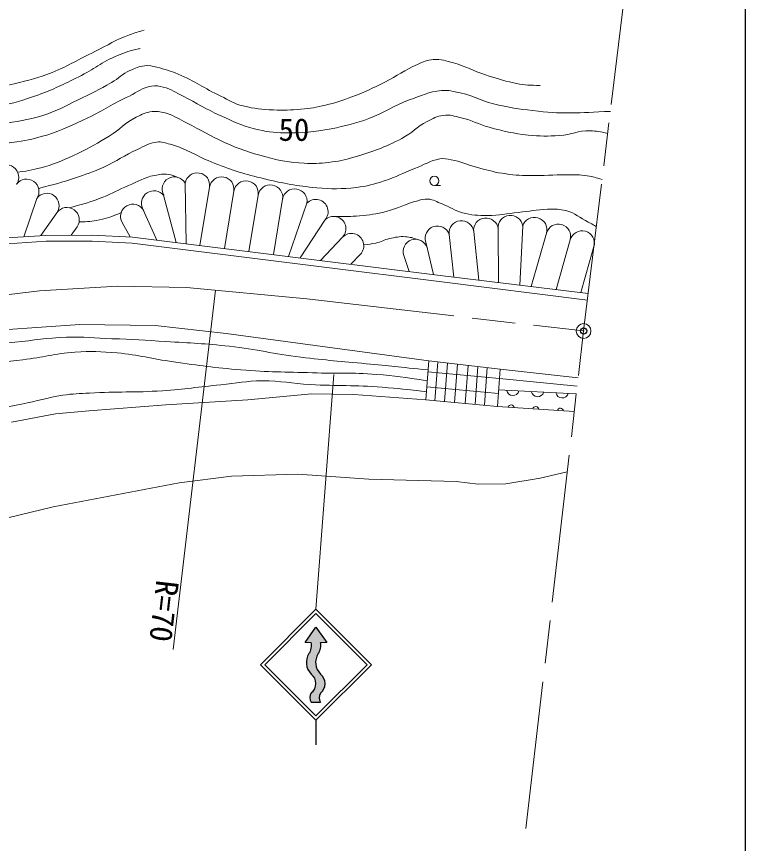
# Model space of a CAD drawing. Units: millimetres at full size, sheet at 1:1000; details may follow other scales. Extents: x 40000 to 680000, y 20000 to 380000.
# Drawn here: x 519893 to 579000, y 251282 to 318342 of the extents above; entities that cross this region are included whole.
import ezdxf
from ezdxf.enums import TextEntityAlignment as Align

# ---------------------------------------------------------------- set-up
doc = ezdxf.new("R2010")
doc.units = ezdxf.units.MM
doc.header["$LTSCALE"] = 1000
doc.header["$PDMODE"] = 32
doc.header["$PDSIZE"] = 500
doc.linetypes.add('CHAIN', pattern=[18.5, 12, -1.5, 3.5, -1.5])
for name, color, linetype, lineweight in [('M-BGD', 7, 'Continuous', 13), ('M-BMK', 2, 'CHAIN', 13), ('M-BMK-SRVR', 3, 'Continuous', 13), ('M-STR-HTXT', 7, 'Continuous', 13), ('M-STR-STRC', 7, 'Continuous', 25), ('M-TTL-BAND', 7, 'Continuous', 25)]:
    doc.layers.add(name, color=color, linetype=linetype, lineweight=lineweight)
doc.layers.add('M-BGD-HTXT', color=7, linetype='Continuous')
doc.layers.add('M-OTRS', color=6, linetype='Continuous')
doc.styles.add('ＭＳ ゴシック', font='')
doc.styles.get('ＭＳ ゴシック').set_extended_font_data('MS Gothic')

msp = doc.modelspace()

# ---------------------------------------------------------------- hatches: boundary and pattern name
at = {"layer": 'M-STR-STRC'}
msp.add_hatch(color=256, dxfattribs=at).paths.add_polyline_path([(544170, 268825), (543295, 267575), (543795, 267575), (543803, 267529), (543809, 267483), (543813, 267436), (543816, 267389), (543817, 267342), (543815, 267296), (543812, 267249), (543807, 267202), (543801, 267156), (543792, 267110), (543782, 267064), (543769, 267019), (543756, 266974), (543740, 266930), (543723, 266886), (543703, 266843), (543683, 266801), (543660, 266760), (543636, 266720), (543611, 266680), (543608, 266676), (543580, 266633), (543555, 266588), (543531, 266543), (543509, 266497), (543488, 266449), (543470, 266402), (543454, 266353), (543439, 266304), (543426, 266254), (543416, 266204), (543407, 266154), (543400, 266103), (543396, 266052), (543393, 266000), (543392, 265949), (543394, 265898), (543397, 265847), (543402, 265796), (543410, 265745), (543419, 265695), (543430, 265645), (543444, 265595), (543459, 265546), (543476, 265498), (543495, 265450), (543516, 265403), (543538, 265357), (543563, 265312), (543589, 265268), (543617, 265225), (543646, 265183), (543678, 265143), (543710, 265103), (543745, 265065), (543781, 265028), (543795, 265014), (543825, 264991), (543853, 264966), (543881, 264940), (543907, 264913), (543933, 264885), (543957, 264856), (543980, 264826), (544002, 264796), (544023, 264764), (544042, 264732), (544060, 264698), (544077, 264665), (544093, 264630), (544107, 264595), (544120, 264560), (544131, 264524), (544141, 264487), (544150, 264450), (544157, 264413), (544162, 264376), (544166, 264338), (544169, 264301), (544170, 264263), (544170, 264225), (544168, 264187), (544165, 264150), (544160, 264112), (544154, 264075), (544146, 264038), (544137, 264001), (544126, 263965), (544115, 263929), (544101, 263894), (544086, 263859), (544070, 263825), (544053, 263791), (544034, 263759), (544014, 263727), (543993, 263695), (543970, 263665), (543947, 263635), (543922, 263607), (543896, 263579), (543869, 263553), (543841, 263528), (543812, 263503), (543795, 263490), (543781, 263469), (543767, 263447), (543754, 263425), (543742, 263403), (543731, 263380), (543721, 263356), (543711, 263333), (543703, 263309), (543696, 263284), (543689, 263260), (543684, 263235), (543679, 263210), (543676, 263184), (543673, 263159), (543672, 263133), (543672, 263108), (543672, 263083), (543674, 263057), (543676, 263032), (543680, 263006), (543684, 262981), (543690, 262956), (543696, 262932), (543703, 262907), (543712, 262883), (543721, 262860), (543731, 262836), (543743, 262813), (543755, 262791), (543768, 262769), (543781, 262747), (543795, 262727), (544545, 262727), (544531, 262747), (544518, 262767), (544505, 262788), (544493, 262809), (544482, 262831), (544472, 262853), (544463, 262875), (544454, 262898), (544447, 262921), (544440, 262945), (544435, 262968), (544430, 262992), (544426, 263016), (544424, 263040), (544422, 263064), (544421, 263088), (544421, 263113), (544422, 263137), (544424, 263161), (544427, 263185), (544431, 263209), (544435, 263233), (544441, 263257), (544448, 263280), (544455, 263303), (544464, 263326), (544473, 263348), (544483, 263370), (544494, 263392), (544506, 263413), (544519, 263434), (544533, 263454), (544546, 263472), (544575, 263496), (544604, 263521), (544632, 263548), (544659, 263576), (544684, 263605), (544709, 263634), (544732, 263665), (544754, 263697), (544775, 263729), (544795, 263762), (544813, 263796), (544830, 263831), (544845, 263866), (544859, 263902), (544872, 263939), (544883, 263975), (544893, 264013), (544901, 264050), (544908, 264088), (544913, 264126), (544917, 264165), (544919, 264203), (544920, 264242), (544920, 264280), (544917, 264319), (544914, 264357), (544908, 264395), (544902, 264433), (544893, 264471), (544884, 264508), (544873, 264545), (544860, 264581), (544846, 264617), (544831, 264653), (544814, 264687), (544796, 264721), (544776, 264755), (544755, 264787), (544733, 264819), (544710, 264849), (544686, 264879), (544660, 264908), (544634, 264936), (544606, 264963), (544577, 264988), (544547, 265013), (544544, 265015), (544508, 265051), (544473, 265089), (544440, 265128), (544408, 265168), (544378, 265209), (544349, 265252), (544323, 265296), (544297, 265340), (544274, 265386), (544253, 265432), (544233, 265480), (544215, 265528), (544199, 265577), (544185, 265626), (544173, 265676), (544163, 265726), (544155, 265777), (544149, 265827), (544145, 265879), (544143, 265930), (544142, 265981), (544144, 266032), (544148, 266083), (544154, 266134), (544162, 266185), (544172, 266235), (544184, 266285), (544198, 266334), (544214, 266383), (544231, 266431), (544251, 266479), (544272, 266525), (544295, 266571), (544320, 266616), (544347, 266659), (544358, 266676), (544383, 266715), (544408, 266755), (544430, 266796), (544451, 266838), (544470, 266881), (544488, 266925), (544504, 266969), (544518, 267013), (544530, 267059), (544541, 267104), (544550, 267150), (544557, 267197), (544562, 267243), (544565, 267290), (544566, 267337), (544566, 267384), (544564, 267431), (544560, 267477), (544554, 267524), (544546, 267570), (544545, 267575), (545045, 267575)])

# ---------------------------------------------------------------- linework, layer by layer
at = {"layer": 'M-BGD'}
for p, q in [((533566, 304828), (533652, 299918)), ((535540, 304504), (534763, 299780)), ((553774, 304641), (554274, 304641)), ((531823, 303848), (532830, 300021)), ((537513, 304179), (536749, 299532)), ((539487, 303855), (538735, 299284)), ((521529, 303584), (520471, 300484)), ((541460, 303530), (540721, 299036)), ((543434, 303206), (541952, 298883)), ((530146, 302716), (531269, 300216)), ((523165, 302434), (521873, 300597)), ((544880, 301824), (542885, 298766)), ((524801, 301283), (524320, 300600)), ((528459, 301635), (529105, 300486)), ((558950, 301115), (558967, 296769)), ((560938, 301333), (560708, 296558)), ((519101, 300396), (522253, 300598)), ((522253, 300598), (526016, 300602)), ((526016, 300602), (529290, 300463)), ((529290, 300463), (544671, 298543)), ((546327, 300443), (544530, 298561)), ((554974, 300679), (555354, 297208)), ((556962, 300897), (557393, 296960)), ((562862, 300786), (561630, 296446)), ((519169, 299901), (522285, 300119)), ((522285, 300119), (526023, 300135)), ((526023, 300135), (529264, 299963)), ((529264, 299963), (544609, 298047)), ((553080, 300037), (553710, 297410)), ((564786, 300240), (563640, 296202)), ((566710, 299694), (565649, 295958)), ((544671, 298543), (554236, 297344)), ((547773, 299062), (547001, 298253)), ((551291, 298956), (551731, 297658)), ((544609, 298047), (554174, 296848)), ((554236, 297344), (566245, 295885)), ((554174, 296848), (566179, 295343)), ((518804, 292942), (525020, 293378)), ((525020, 293378), (531143, 293284)), ((531143, 293284), (536891, 292646)), ((536891, 292646), (553326, 290418)), ((553326, 290418), (553079, 287255)), ((553326, 290418), (559106, 289748)), ((554053, 290334), (553806, 287187)), ((554836, 290243), (554591, 287114)), ((555651, 290148), (555407, 287038)), ((556502, 290050), (556259, 286959)), ((557312, 289956), (557071, 286883)), ((558068, 289868), (557829, 286813)), ((559106, 289748), (558884, 286715)), ((559106, 289748), (565435, 289050)), ((553256, 289518), (559050, 288979)), ((559050, 288979), (565358, 288354)), ((538643, 287257), (543831, 287755)), ((543831, 287755), (547242, 287693)), ((547242, 287693), (553079, 287255)), ((553161, 288301), (558961, 287761)), ((558982, 288057), (565285, 287756)), ((531991, 286852), (538643, 287257)), ((553079, 287255), (558884, 286715)), ((523064, 286120), (525760, 286369)), ((525760, 286369), (531991, 286852)), ((565117, 286306), (558884, 286715)), ((519481, 285434), (523064, 286120)), ((537334, 281061), (533082, 280516)), ((542694, 281217), (537334, 281061)), ((548473, 280812), (542694, 281217)), ((564551, 281417), (562354, 280905)), ((533082, 280516), (522862, 278568)), ((555530, 280625), (548473, 280812)), ((557322, 280407), (555530, 280625)), ((559565, 280438), (557322, 280407)), ((562354, 280905), (559565, 280438)), ((522862, 278568), (519185, 277696))]:
    msp.add_line(p, q, dxfattribs=at)
msp.add_circle((553774, 305016), 375, dxfattribs=at)
for centre, radius, start, end in [((519075, 305310), 1000, 324.87784, 144.87784), ((520711, 304160), 1000, 324.87784, 144.87784), ((532695, 304338), 1000, 29.35778, 209.35778), ((534553, 304666), 1000, 350.65997, 170.65997), ((536527, 304342), 1000, 350.65997, 170.65997), ((538500, 304017), 1000, 350.65997, 170.65997), ((540474, 303692), 1000, 350.65997, 170.65997), ((522347, 303009), 1000, 324.87784, 144.87784), ((531034, 303201), 1013, 38.19493, 208.64551), ((542447, 303368), 1000, 350.65997, 170.65997), ((529330, 302126), 1000, 29.35778, 209.35778), ((544157, 302515), 1000, 316.32198, 136.32198), ((523983, 301858), 1000, 324.87784, 144.87784), ((545604, 301134), 1000, 316.32198, 136.32198), ((555968, 300788), 1000, 6.25034, 186.25034), ((557956, 301006), 1000, 6.25034, 186.25034), ((559944, 301224), 1000, 6.25034, 186.25034), ((561900, 301059), 1000, 344.15071, 164.15071), ((554027, 300358), 1000, 18.72965, 198.72965), ((563824, 300513), 1000, 344.15071, 164.15071), ((547050, 299752), 1000, 316.32198, 136.32198), ((565748, 299967), 1000, 344.15071, 164.15071), ((552238, 299277), 1000, 18.72965, 198.72965), ((560141, 288114), 512, 189.93853, 344.57777), ((562139, 288019), 512, 189.93853, 344.57777), ((564137, 287923), 512, 189.93853, 344.57777), ((560001, 286585), 256, 8.92692, 163.56616), ((561997, 286454), 256, 8.92692, 163.56616), ((563993, 286323), 256, 8.92692, 163.56616)]:
    msp.add_arc(centre, radius, start, end, dxfattribs=at)
for points, knots in [([(491261, 311618), (491894, 311111), (492123, 310938), (492742, 310611), (493439, 310243), (493878, 310129), (494638, 309918), (495464, 309688), (495946, 309631), (496797, 309526), (497736, 309409), (498271, 309421), (499217, 309413), (500682, 309401), (501502, 309482), (502967, 309541), (504502, 309603), (505368, 309563), (506896, 309727), (508308, 309880), (509115, 309945), (510483, 310330), (511832, 310709), (512436, 311332), (513765, 311780), (514673, 312086), (515223, 312113), (516164, 312297), (517536, 312565), (518334, 312559), (519692, 312890), (520915, 313189), (521610, 313347), (522779, 313815), (524175, 314373), (524885, 314848), (526238, 315502), (527340, 316035), (527908, 316452), (529062, 316859), (529518, 317020), (529683, 317083), (530241, 317232)], [0, 0, 0, 0, 1, 1, 1, 2, 2, 2, 3, 3, 3, 4, 4, 4, 5, 5, 5, 6, 6, 6, 7, 7, 7, 8, 8, 8, 9, 9, 9, 10, 10, 10, 11, 11, 11, 12, 12, 12, 13, 13, 13, 14, 14, 14, 14]), ([(529931, 315746), (529859, 315738), (529837, 315731), (529778, 315721), (529089, 315597), (528724, 315427), (528073, 315170), (526777, 314658), (526196, 314068), (524944, 313457), (523667, 312832), (522956, 312461), (521620, 311973), (520408, 311529), (519704, 311347), (518449, 311048), (517272, 310768), (516597, 310685), (515413, 310438), (514690, 310287), (514271, 310254), (513564, 310039), (512521, 309722), (512001, 309358), (510961, 309030), (509588, 308597), (508797, 308424), (507391, 308114), (506119, 307834), (505399, 307705), (504109, 307529), (502840, 307356), (502123, 307291), (500844, 307215), (499508, 307136), (498757, 307103), (497419, 307139), (496101, 307175), (495356, 307182), (494052, 307376), (493057, 307525), (492469, 307548), (491533, 307919), (490839, 308195), (490479, 308438), (489888, 308894), (489178, 309443), (488954, 309766), (488328, 310582)], [0, 0, 0, 0, 1, 1, 1, 2, 2, 2, 3, 3, 3, 4, 4, 4, 5, 5, 5, 6, 6, 6, 7, 7, 7, 8, 8, 8, 9, 9, 9, 10, 10, 10, 11, 11, 11, 12, 12, 12, 13, 13, 13, 14, 14, 14, 15, 15, 15, 16, 16, 16, 16]), ([(562356, 312763), (562220, 312758), (562180, 312761), (562068, 312763), (561332, 312772), (560912, 312804), (560194, 312966), (559290, 313171), (558794, 313332), (557913, 313619), (556891, 313952), (556372, 314297), (555335, 314578), (554706, 314748), (554339, 314910), (553690, 314857), (553168, 314815), (552890, 314666), (552409, 314459), (551323, 313991), (550805, 313545), (549747, 313017), (548724, 312507), (548145, 312225), (547075, 311822), (546260, 311514), (545796, 311350), (544947, 311152), (544179, 310973), (543739, 310903), (542954, 310829), (542086, 310748), (541594, 310727), (540724, 310770), (539760, 310818), (539210, 310860), (538273, 311092), (537519, 311279), (537154, 311561), (536450, 311889), (535075, 312530), (534400, 313089), (532999, 313670), (532340, 313943), (531955, 314070), (531260, 314230), (530883, 314317), (530661, 314391), (530277, 314349), (529792, 314295), (529536, 314156), (529089, 313958), (528452, 313676), (528193, 313339), (527588, 312992), (526558, 312400), (525966, 312092), (524892, 311584), (523783, 311060), (523184, 310699), (522017, 310321), (520737, 309905), (519966, 309873), (518651, 309591), (517386, 309321), (516656, 309256), (515411, 308904), (514629, 308684), (514194, 308527), (513461, 308175), (512937, 307924), (512749, 307822), (512155, 307463)], [0, 0, 0, 0, 1, 1, 1, 2, 2, 2, 3, 3, 3, 4, 4, 4, 5, 5, 5, 6, 6, 6, 7, 7, 7, 8, 8, 8, 9, 9, 9, 10, 10, 10, 11, 11, 11, 12, 12, 12, 13, 13, 13, 14, 14, 14, 15, 15, 15, 16, 16, 16, 17, 17, 17, 18, 18, 18, 19, 19, 19, 20, 20, 20, 21, 21, 21, 22, 22, 22, 23, 23, 23, 24, 24, 24, 24]), ([(568047, 310653), (565321, 310531), (564464, 310425), (562188, 310669), (560939, 310803), (560239, 310900), (559008, 311152), (557752, 311410), (557135, 311886), (555879, 312144), (555287, 312266), (554946, 312400), (554344, 312339), (553290, 312234), (552736, 311939), (551741, 311576), (550419, 311094), (549785, 310569), (548468, 310075), (547305, 309639), (546617, 309480), (545398, 309244), (543955, 308965), (543120, 308892), (541650, 308905), (540681, 308914), (540131, 309003), (539191, 309236), (538056, 309517), (537469, 309845), (536401, 310321), (535194, 310859), (534584, 311297), (533399, 311881), (532781, 312186), (532464, 312449), (531796, 312619), (531432, 312712), (531208, 312750), (530838, 312687), (530082, 312558), (529733, 312227), (529040, 311898), (527698, 311261), (527016, 310763), (525674, 310126), (524399, 309522), (523689, 309151), (522341, 308735), (521412, 308449), (520877, 308322), (519916, 308176), (519304, 308083), (518951, 308112), (518338, 308023), (517818, 307947), (517509, 307932), (517024, 307726), (516680, 307580), (516543, 307503), (516188, 307263)], [0, 0, 0, 0, 1, 1, 1, 2, 2, 2, 3, 3, 3, 4, 4, 4, 5, 5, 5, 6, 6, 6, 7, 7, 7, 8, 8, 8, 9, 9, 9, 10, 10, 10, 11, 11, 11, 12, 12, 12, 13, 13, 13, 14, 14, 14, 15, 15, 15, 16, 16, 16, 17, 17, 17, 18, 18, 18, 19, 19, 19, 20, 20, 20, 20]), ([(519991, 305711), (520998, 305860), (521320, 305925), (522150, 306157), (523254, 306465), (523840, 306753), (524874, 307248), (525896, 307737), (526446, 308060), (527413, 308650), (528302, 309193), (528668, 309711), (529601, 310176), (530082, 310416), (530365, 310582), (530901, 310629), (531376, 310670), (531657, 310616), (532111, 310470), (532755, 310263), (533066, 310021), (533671, 309718), (534886, 309112), (535521, 308678), (536763, 308130), (538026, 307573), (538765, 307316), (540099, 306960), (541290, 306641), (541983, 306527), (543214, 306445), (543983, 306394), (544421, 306425), (545187, 306513), (546002, 306606), (546460, 306690), (547244, 306931), (548809, 307412), (549697, 307700), (551145, 308463), (551992, 308909), (552325, 309398), (553180, 309826), (553671, 310071), (553947, 310263), (554492, 310329), (555058, 310397), (555385, 310272), (555939, 310137), (556856, 309913), (557318, 309610), (558229, 309362), (559441, 309033), (560133, 308861), (561383, 308735), (562372, 308634), (562935, 308634), (563927, 308684), (564903, 308732), (565422, 309132), (566398, 309080), (566962, 309049), (567204, 309022), (567829, 308865)], [0, 0, 0, 0, 1, 1, 1, 2, 2, 2, 3, 3, 3, 4, 4, 4, 5, 5, 5, 6, 6, 6, 7, 7, 7, 8, 8, 8, 9, 9, 9, 10, 10, 10, 11, 11, 11, 12, 12, 12, 13, 13, 13, 14, 14, 14, 15, 15, 15, 16, 16, 16, 17, 17, 17, 18, 18, 18, 19, 19, 19, 20, 20, 20, 21, 21, 21, 21]), ([(567373, 305123), (566832, 305295), (566650, 305343), (566175, 305425), (565544, 305534), (565179, 305500), (564539, 305509), (563363, 305527), (562704, 305415), (561528, 305442), (560644, 305462), (560145, 305483), (559272, 305628), (558443, 305767), (557989, 305907), (557178, 306129), (556375, 306347), (555956, 306599), (555134, 306731), (554780, 306787), (554572, 306862), (554218, 306798), (553376, 306647), (552971, 306323), (552175, 306010), (551208, 305630), (550694, 305343), (549707, 305018), (548841, 304732), (548340, 304587), (547435, 304483), (546194, 304341), (545482, 304348), (544238, 304458), (542561, 304606), (541627, 304792), (539989, 305179), (538371, 305561), (537479, 305854), (535927, 306451), (534508, 306997), (533813, 307576), (532349, 307986), (531932, 308102), (531684, 308218), (531255, 308164), (530614, 308083), (530301, 307835), (529711, 307570), (528606, 307073), (528063, 306639), (526964, 306129), (526066, 305711), (525528, 305554), (524590, 305238), (523469, 304861), (523074, 304766), (521681, 304405)], [0, 0, 0, 0, 1, 1, 1, 2, 2, 2, 3, 3, 3, 4, 4, 4, 5, 5, 5, 6, 6, 6, 7, 7, 7, 8, 8, 8, 9, 9, 9, 10, 10, 10, 11, 11, 11, 12, 12, 12, 13, 13, 13, 14, 14, 14, 15, 15, 15, 16, 16, 16, 17, 17, 17, 18, 18, 18, 19, 19, 19, 19]), ([(524206, 302833), (525482, 303187), (525867, 303282), (526890, 303687), (527717, 304015), (528142, 304288), (528963, 304629), (529781, 304968), (530207, 305280), (531075, 305456), (531514, 305544), (531779, 305613), (532219, 305532), (532497, 305481), (532620, 305444), (532908, 305315)], [0, 0, 0, 0, 1, 1, 1, 2, 2, 2, 3, 3, 3, 4, 4, 4, 5, 5, 5, 5]), ([(545704, 302129), (546637, 302119), (546919, 302120), (547693, 302189), (548545, 302264), (549029, 302311), (549856, 302532), (550885, 302807), (551408, 303137), (552438, 303410), (552744, 303491), (552923, 303554), (553239, 303537), (553716, 303512), (553952, 303317), (554397, 303143), (555051, 302886), (555375, 302626), (556050, 302430), (556818, 302207), (557286, 302220), (558085, 302214), (559064, 302207), (559605, 302357), (560578, 302456), (561508, 302550), (562023, 302676), (562957, 302710), (563464, 302729), (563755, 302738), (564254, 302646), (565013, 302507), (565355, 302156), (566035, 301794), (566379, 301611), (566494, 301550), (566907, 301312)], [0, 0, 0, 0, 1, 1, 1, 2, 2, 2, 3, 3, 3, 4, 4, 4, 5, 5, 5, 6, 6, 6, 7, 7, 7, 8, 8, 8, 9, 9, 9, 10, 10, 10, 11, 11, 11, 12, 12, 12, 12]), ([(524968, 301685), (525722, 301711), (525978, 301728), (526610, 301856), (527324, 302001), (527592, 302118), (528381, 302440)], [0, 0, 0, 0, 1, 1, 1, 2, 2, 2, 2]), ([(548046, 299841), (548508, 299876), (548658, 299892), (549041, 299975), (549481, 300071), (549697, 300234), (550135, 300331), (550629, 300441), (550916, 300522), (551420, 300484), (551844, 300452), (552028, 300401), (552483, 300246)], [0, 0, 0, 0, 1, 1, 1, 2, 2, 2, 3, 3, 3, 4, 4, 4, 4]), ([(553269, 289679), (550822, 289928), (550209, 289990), (548248, 290187), (546179, 290395), (545015, 290458), (542952, 290718), (540682, 291002), (539435, 291339), (537163, 291599), (535156, 291829), (534022, 291858), (532007, 291989), (530299, 292101), (529341, 292148), (527631, 292218), (526188, 292278), (525378, 292383), (523934, 292329), (522295, 292267), (521385, 292101), (519753, 291930), (518251, 291772), (517392, 291784), (515913, 291478), (515180, 291326), (514775, 291202), (514076, 290934), (513271, 290624), (512829, 290416), (512076, 289996), (510885, 289330), (510274, 288861), (509159, 288075), (508148, 287361), (507610, 286922), (506605, 286201), (504845, 284939), (503863, 284226), (502054, 283036), (500892, 282272), (500209, 281894), (499015, 281181), (497872, 280498), (497255, 280073), (496073, 279460), (494390, 278587), (493405, 278168), (491621, 277526), (490520, 277130), (489889, 276936), (488746, 276687), (488024, 276530), (487611, 276482), (486880, 276365), (486361, 276281), (486196, 276255), (485550, 276160)], [0, 0, 0, 0, 1, 1, 1, 2, 2, 2, 3, 3, 3, 4, 4, 4, 5, 5, 5, 6, 6, 6, 7, 7, 7, 8, 8, 8, 9, 9, 9, 10, 10, 10, 11, 11, 11, 12, 12, 12, 13, 13, 13, 14, 14, 14, 15, 15, 15, 16, 16, 16, 17, 17, 17, 18, 18, 18, 19, 19, 19, 19]), ([(553200, 288810), (551249, 289113), (550682, 289188), (549057, 289322), (547046, 289487), (545909, 289381), (543892, 289449), (541626, 289525), (540352, 289508), (538092, 289691), (535943, 289864), (534745, 290039), (532610, 290339), (530821, 290591), (529843, 290907), (528043, 291064), (526712, 291181), (525955, 291227), (524622, 291128), (522964, 291004), (522062, 290705), (520411, 290505), (518919, 290324), (518062, 290388), (516583, 290123), (515814, 289985), (515356, 289946), (514649, 289614), (513900, 289262), (513547, 288932), (512907, 288406), (511913, 287589), (511546, 286921), (510554, 286104), (509536, 285266), (508915, 284862), (507844, 284094), (506110, 282851), (505142, 282147), (503341, 281003), (502173, 280261), (501495, 279879), (500263, 279248), (498993, 278596), (498219, 278361), (496931, 277747), (495402, 277018), (494562, 276576), (493051, 275813), (492000, 275282), (491456, 274888), (490367, 274439), (489603, 274124), (489189, 273850), (488370, 273740), (487777, 273660), (487513, 273661), (486837, 273724)], [0, 0, 0, 0, 1, 1, 1, 2, 2, 2, 3, 3, 3, 4, 4, 4, 5, 5, 5, 6, 6, 6, 7, 7, 7, 8, 8, 8, 9, 9, 9, 10, 10, 10, 11, 11, 11, 12, 12, 12, 13, 13, 13, 14, 14, 14, 15, 15, 15, 16, 16, 16, 17, 17, 17, 18, 18, 18, 19, 19, 19, 19]), ([(553129, 287903), (551424, 288123), (550948, 288167), (549545, 288284), (547271, 288473), (545985, 288368), (543706, 288494), (542191, 288578), (541351, 288810), (539833, 288799), (538508, 288790), (537775, 288605), (536456, 288475), (534607, 288293), (533577, 288129), (531724, 287998), (529421, 287835), (528120, 287952), (525816, 287807), (524965, 287754), (524482, 287764), (523641, 287626), (522325, 287410), (521609, 287184), (520305, 286907), (519054, 286642), (518319, 286629), (517100, 286246), (515479, 285737), (514632, 285273), (513105, 284529), (511494, 283743), (510627, 283228), (509099, 282290), (507600, 281370), (506745, 280869), (505343, 279806), (503552, 278448), (502715, 277475), (500904, 276143), (500191, 275619), (499756, 275369), (498970, 274960), (497726, 274311), (496891, 274271), (495536, 273904), (495119, 273791), (494983, 273752), (494466, 273624)], [0, 0, 0, 0, 1, 1, 1, 2, 2, 2, 3, 3, 3, 4, 4, 4, 5, 5, 5, 6, 6, 6, 7, 7, 7, 8, 8, 8, 9, 9, 9, 10, 10, 10, 11, 11, 11, 12, 12, 12, 13, 13, 13, 14, 14, 14, 15, 15, 15, 16, 16, 16, 16])]:
    msp.add_open_spline(points, degree=3, knots=knots, dxfattribs=at)
at = {"layer": 'M-BMK'}
for p, q in [((565874, 292841), (569222, 320276)), ((521766, 296089), (528075, 296479)), ((528075, 296479), (533668, 296370)), ((518027, 295638), (521766, 296089)), ((533668, 296370), (543436, 295451)), ((543436, 295451), (565874, 292841)), ((561201, 252482), (565874, 292841))]:
    msp.add_line(p, q, dxfattribs=at)
at = {"layer": 'M-BMK-SRVR'}
msp.add_circle((565874, 292841), 600, dxfattribs=at)
at = {"layer": 'M-OTRS'}
msp.add_point((565874, 292841), dxfattribs=at)
at = {"layer": 'M-STR-HTXT'}
msp.add_line((532607, 267021), (536015, 296149), dxfattribs=at)
at = {"layer": 'M-STR-STRC', "lineweight": 13}
for p, q in [((544171, 270277), (545632, 289304)), ((543295, 267575), (543795, 267575)), ((544545, 267575), (545045, 267575))]:
    msp.add_line(p, q, dxfattribs=at)
at = {"layer": 'M-STR-STRC'}
for p, q in [((539671, 265777), (544171, 270277)), ((548671, 265777), (544171, 270277)), ((540024, 265777), (544171, 269923)), ((548318, 265777), (544171, 269923)), ((543295, 267575), (544170, 268825)), ((544170, 268825), (545045, 267575)), ((539671, 265777), (544171, 261276)), ((540024, 265777), (544171, 261630)), ((544171, 261630), (548318, 265777)), ((544171, 261277), (548671, 265777)), ((544545, 262727), (543795, 262727)), ((544171, 261276), (544171, 259276))]:
    msp.add_line(p, q, dxfattribs=at)
for centre, radius, start, end in [((542623, 267351), 1194, 325.59426, 10.8565), ((543372, 267351), 1194, 325.60114, 10.85457), ((544698, 265958), 1306, 146.61414, 226.26108), ((545448, 265958), 1305, 146.60657, 226.22181), ((543208, 264252), 962, 307.59913, 52.40087), ((543939, 264243), 981, 308.18199, 51.89869), ((544321, 263109), 649, 144.05104, 215.94576), ((545039, 263099), 618, 142.95174, 216.9996)]:
    msp.add_arc(centre, radius, start, end, dxfattribs=at)
at = {"layer": 'M-TTL-BAND'}
msp.add_line((579000, 20000), (579000, 370000), dxfattribs=at)

# ---------------------------------------------------------------- texts
at = {"layer": 'M-BGD-HTXT', "style": 'ＭＳ ゴシック'}
msp.add_text('50', height=1833, dxfattribs=at).set_placement((542388, 307708), align=Align.BOTTOM_CENTER)
at = {"layer": 'M-STR-HTXT', "style": 'ＭＳ ゴシック'}
msp.add_text('R=70', height=1833, rotation=263.327, dxfattribs=at).set_placement((531863, 270125), align=Align.MIDDLE_CENTER)

doc.saveas('drawing.dxf')
